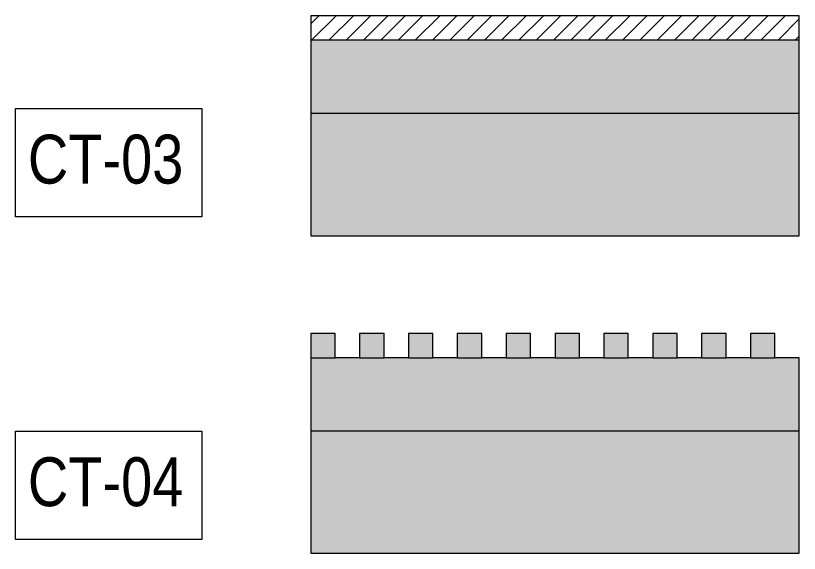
# Model space of a CAD drawing. Header units: centimetres. Extents: x 0 to 25250, y 0 to 2250.
# Drawn here: x 5337.7 to 5498.1, y 1220.3 to 1330.3 of the extents above; entities that cross this region are included whole.
import ezdxf

# ---------------------------------------------------------------- set-up
doc = ezdxf.new("R2010")
doc.units = ezdxf.units.CM
for name, color, linetype, lineweight in [('A-DETL-GENF', 7, 'Continuous', 9), ('A-DETL-MBND', 7, 'Continuous', 9), ('A-WALL', 7, 'Continuous', 9), ('A-WALL-PATT', 7, 'Continuous', 9), ('G-ANNO-TEXT', 7, 'Continuous', 9)]:
    doc.layers.add(name, color=color, linetype=linetype, lineweight=lineweight)
doc.styles.add('18-View-2$0$Arial Narrow', font='ARIALN.TTF', dxfattribs={"height": 10})

# ---------------------------------------------------------------- blocks, each defined once
blk = doc.blocks.new('Family - ___-2443287-ЛЕГЕНДА СТЕНИ')
at = {"layer": 'A-WALL-PATT', "true_color": 0x787878}
h = blk.add_hatch(dxfattribs=at)
h.set_pattern_fill('FP2_16', color=8, style=0, pattern_type=2)
h.set_pattern_definition([(45, (0, 0), (-1.767767, 1.767767), [])])
h.paths.add_polyline_path([(195.55, 196.92), (195.55, 201.92), (95.55, 201.92), (95.55, 196.92)])
at = {"layer": 'A-WALL-PATT', "true_color": 0xffff80}
blk.add_hatch(color=51, dxfattribs=at).paths.add_polyline_path([(195.55, 181.92), (195.55, 196.92), (95.55, 196.92), (95.55, 181.92)])
at = {"layer": 'A-WALL-PATT', "true_color": 0x808080}
blk.add_hatch(color=8, dxfattribs=at).paths.add_polyline_path([(195.55, 156.92), (195.55, 181.92), (95.55, 181.92), (95.55, 156.92)])
at = {"layer": 'A-WALL'}
for p, q in [((195.55, 201.92), (95.55, 201.92)), ((95.55, 201.92), (95.55, 156.92)), ((195.55, 156.92), (195.55, 201.92)), ((195.55, 196.92), (95.55, 196.92)), ((195.55, 181.92), (95.55, 181.92)), ((95.55, 156.92), (195.55, 156.92))]:
    blk.add_line(p, q, dxfattribs=at)
blk = doc.blocks.new('Family - ___-2443322-ЛЕГЕНДА СТЕНИ')
at = {"layer": 'A-WALL-PATT', "true_color": 0xffff80}
blk.add_hatch(color=51, dxfattribs=at).paths.add_polyline_path([(100.54, 116.94), (195.54, 116.94), (195.54, 131.94), (95.54, 131.94), (95.54, 116.94)])
at = {"layer": 'A-WALL-PATT', "true_color": 0x808080}
blk.add_hatch(color=8, dxfattribs=at).paths.add_polyline_path([(195.54, 91.94), (195.54, 116.94), (95.54, 116.94), (95.54, 91.94)])
at = {"layer": 'A-WALL'}
for p, q in [((95.54, 131.94), (95.54, 91.94)), ((105.54, 131.94), (100.54, 131.94)), ((115.54, 131.94), (110.54, 131.94)), ((125.54, 131.94), (120.54, 131.94)), ((135.54, 131.94), (130.54, 131.94)), ((145.54, 131.94), (140.54, 131.94)), ((155.54, 131.94), (150.54, 131.94)), ((165.54, 131.94), (160.54, 131.94)), ((175.54, 131.94), (170.54, 131.94)), ((185.54, 131.94), (180.54, 131.94)), ((195.54, 131.94), (190.54, 131.94)), ((195.54, 91.94), (195.54, 131.94)), ((195.54, 116.94), (95.54, 116.94)), ((95.54, 91.94), (195.54, 91.94))]:
    blk.add_line(p, q, dxfattribs=at)

msp = doc.modelspace()

# ---------------------------------------------------------------- hatches: boundary and pattern name
at = {"layer": 'A-DETL-GENF', "true_color": 0xbfb3a4}
h = msp.add_hatch(color=253, dxfattribs=at)
h.paths.add_polyline_path([(5493.08, 1260.35), (5493.08, 1265.35), (5488.08, 1265.35), (5488.08, 1260.35)])
h.paths.add_polyline_path([(5483.08, 1260.35), (5483.08, 1265.35), (5478.08, 1265.35), (5478.08, 1260.35)])
h.paths.add_polyline_path([(5413.08, 1260.35), (5413.08, 1265.35), (5408.08, 1265.35), (5408.08, 1260.35)])
h.paths.add_polyline_path([(5403.08, 1260.35), (5403.08, 1265.35), (5398.08, 1265.35), (5398.08, 1260.35)])
h.paths.add_polyline_path([(5448.08, 1260.35), (5453.08, 1260.35), (5453.08, 1265.35), (5448.08, 1265.35)])
h.paths.add_polyline_path([(5418.08, 1260.35), (5423.08, 1260.35), (5423.08, 1265.35), (5418.08, 1265.35)])
h.paths.add_polyline_path([(5473.08, 1260.35), (5473.08, 1265.35), (5468.08, 1265.35), (5468.08, 1260.35)])
h.paths.add_polyline_path([(5428.08, 1260.35), (5433.08, 1260.35), (5433.08, 1265.35), (5428.08, 1265.35)])
h.paths.add_polyline_path([(5463.08, 1260.35), (5463.08, 1265.35), (5458.08, 1265.35), (5458.08, 1260.35)])
h.paths.add_polyline_path([(5438.08, 1260.35), (5443.08, 1260.35), (5443.08, 1265.35), (5438.08, 1265.35)])

# ---------------------------------------------------------------- linework, layer by layer
at = {"layer": 'A-DETL-MBND'}
for p, q in [((5403.08, 1265.35), (5398.08, 1265.35)), ((5398.08, 1265.35), (5398.08, 1260.35)), ((5403.08, 1260.35), (5403.08, 1265.35)), ((5413.08, 1265.35), (5408.08, 1265.35)), ((5408.08, 1265.35), (5408.08, 1260.35)), ((5413.08, 1260.35), (5413.08, 1265.35)), ((5423.08, 1265.35), (5418.08, 1265.35)), ((5418.08, 1265.35), (5418.08, 1260.35)), ((5423.08, 1260.35), (5423.08, 1265.35)), ((5433.08, 1265.35), (5428.08, 1265.35)), ((5428.08, 1265.35), (5428.08, 1260.35)), ((5433.08, 1260.35), (5433.08, 1265.35)), ((5443.08, 1265.35), (5438.08, 1265.35)), ((5438.08, 1265.35), (5438.08, 1260.35)), ((5443.08, 1260.35), (5443.08, 1265.35)), ((5453.08, 1265.35), (5448.08, 1265.35)), ((5448.08, 1265.35), (5448.08, 1260.35)), ((5453.08, 1260.35), (5453.08, 1265.35)), ((5463.08, 1265.35), (5458.08, 1265.35)), ((5458.08, 1265.35), (5458.08, 1260.35)), ((5463.08, 1260.35), (5463.08, 1265.35)), ((5473.08, 1265.35), (5468.08, 1265.35)), ((5468.08, 1265.35), (5468.08, 1260.35)), ((5473.08, 1260.35), (5473.08, 1265.35)), ((5483.08, 1265.35), (5478.08, 1265.35)), ((5478.08, 1265.35), (5478.08, 1260.35)), ((5483.08, 1260.35), (5483.08, 1265.35)), ((5493.08, 1265.35), (5488.08, 1265.35)), ((5488.08, 1265.35), (5488.08, 1260.35)), ((5493.08, 1260.35), (5493.08, 1265.35)), ((5398.08, 1260.35), (5403.08, 1260.35)), ((5408.08, 1260.35), (5413.08, 1260.35)), ((5418.08, 1260.35), (5423.08, 1260.35)), ((5428.08, 1260.35), (5433.08, 1260.35)), ((5438.08, 1260.35), (5443.08, 1260.35)), ((5448.08, 1260.35), (5453.08, 1260.35)), ((5458.08, 1260.35), (5463.08, 1260.35)), ((5468.08, 1260.35), (5473.08, 1260.35)), ((5478.08, 1260.35), (5483.08, 1260.35)), ((5488.08, 1260.35), (5493.08, 1260.35))]:
    msp.add_line(p, q, dxfattribs=at)
at = {"layer": 'G-ANNO-TEXT', "flags": 128}
for points in [[(5337.69, 1311.37), (5375.79, 1311.37), (5375.79, 1289.17), (5337.69, 1289.17)], [(5337.69, 1245.37), (5375.79, 1245.37), (5375.79, 1223.17), (5337.69, 1223.17)]]:
    msp.add_lwpolyline(points, close=True, dxfattribs=at)

# ---------------------------------------------------------------- block references
at = {"layer": 'A-WALL'}
for name in ['Family - ___-2443287-ЛЕГЕНДА СТЕНИ', 'Family - ___-2443322-ЛЕГЕНДА СТЕНИ']:
    msp.add_blockref(name, (5302.53, 1128.41), dxfattribs=at)

# ---------------------------------------------------------------- texts
at = {"layer": 'G-ANNO-TEXT', "char_height": 10, "width": 33.431, "attachment_point": 1, "line_spacing_factor": 0.949189, "style": '18-View-2$0$Arial Narrow'}
for s, insert in [('\\pt15,30,45,60,75,90,105,120,135,150,165,180,195,210,225,240,255,270,285,300,315,330,345,360,375,390,405,420,435,450,465,480;{\\fArial Narrow|b0|i0|c204|p34;СТ}-03', (5340.19, 1305.99)), ('\\pt15,30,45,60,75,90,105,120,135,150,165,180,195,210,225,240,255,270,285,300,315,330,345,360,375,390,405,420,435,450,465,480;{\\fArial Narrow|b0|i0|c204|p34;СТ}-04', (5340.19, 1239.99))]:
    msp.add_mtext(s, dxfattribs=dict(at, insert=insert))

doc.saveas('drawing.dxf')
